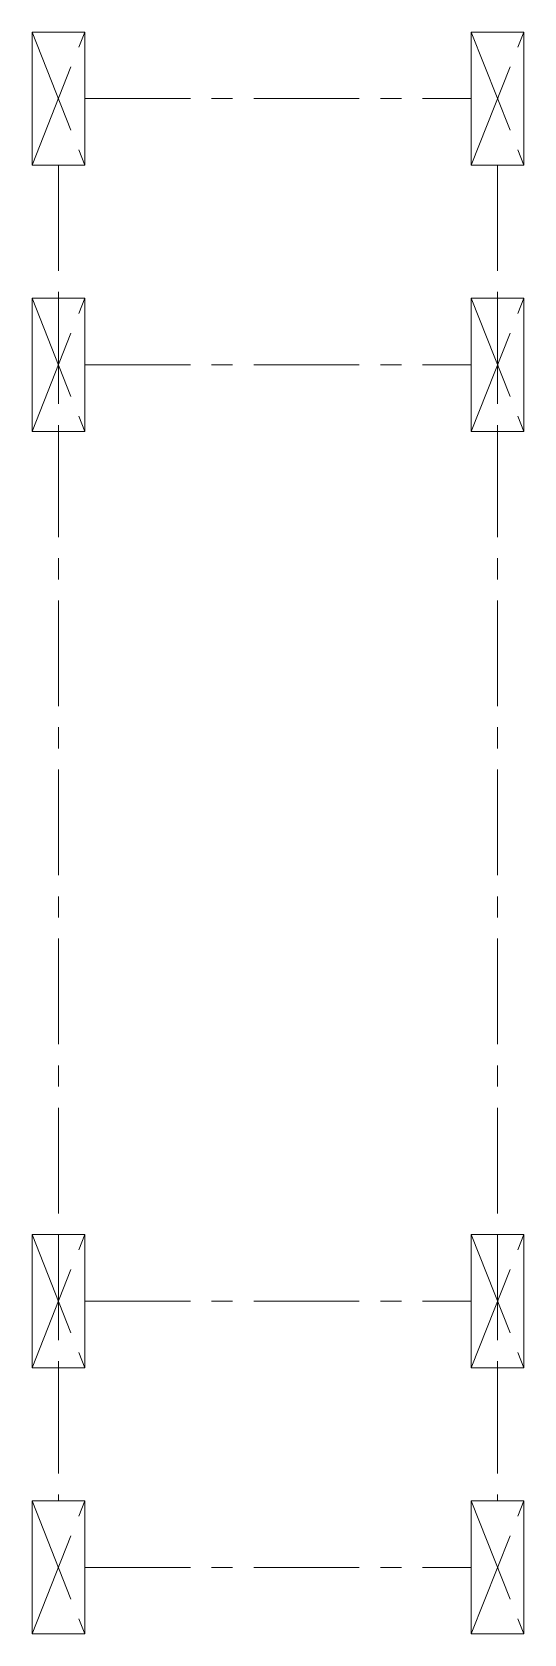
# Model space of a CAD drawing. Header units: inches. Extents: x 0.04 to 2.37, y 1.57 to 9.15.
import ezdxf

# ---------------------------------------------------------------- set-up
doc = ezdxf.new("R2010")
doc.units = ezdxf.units.IN
doc.header["$MEASUREMENT"] = 0
doc.header["$PDSIZE"] = -1
doc.linetypes.add('CENTERX2', pattern=[0.8, 0.5, -0.1, 0.1, -0.1])

msp = doc.modelspace()

# ---------------------------------------------------------------- linework, layer by layer
at = {"color": 7, "linetype": 'Continuous', "lineweight": 0}
for p, q in [((0.0442, 9.1512), (0.2942, 9.1512)), ((0.0442, 9.1512), (0.0442, 8.5212)), ((0.2942, 9.1512), (0.2942, 8.5212)), ((2.1242, 9.1512), (2.3742, 9.1512)), ((2.1242, 9.1512), (2.1242, 8.5212)), ((2.3742, 9.1512), (2.3742, 8.5212)), ((0.0442, 8.5212), (0.2942, 8.5212)), ((2.1242, 8.5212), (2.3742, 8.5212)), ((0.0442, 7.8912), (0.2942, 7.8912)), ((0.0442, 7.8912), (0.0442, 7.2612)), ((0.2942, 7.8912), (0.2942, 7.2612)), ((2.1242, 7.8912), (2.3742, 7.8912)), ((2.1242, 7.8912), (2.1242, 7.2612)), ((2.3742, 7.8912), (2.3742, 7.2612)), ((0.0442, 7.2612), (0.2942, 7.2612)), ((2.1242, 7.2612), (2.3742, 7.2612)), ((0.0442, 3.4612), (0.2942, 3.4612)), ((0.0442, 3.4612), (0.0442, 2.8312)), ((0.2942, 3.4612), (0.2942, 2.8312)), ((2.1242, 3.4612), (2.3742, 3.4612)), ((2.1242, 3.4612), (2.1242, 2.8312)), ((2.3742, 3.4612), (2.3742, 2.8312)), ((0.0442, 2.8312), (0.2942, 2.8312)), ((2.1242, 2.8312), (2.3742, 2.8312)), ((0.0442, 2.2012), (0.2942, 2.2012)), ((0.0442, 2.2012), (0.0442, 1.5712)), ((0.2942, 2.2012), (0.2942, 1.5712)), ((2.1242, 2.2012), (2.3742, 2.2012)), ((2.1242, 2.2012), (2.1242, 1.5712)), ((2.3742, 2.2012), (2.3742, 1.5712)), ((0.0442, 1.5712), (0.2942, 1.5712)), ((2.1242, 1.5712), (2.3742, 1.5712))]:
    msp.add_line(p, q, dxfattribs=at)
at = {"color": 7, "linetype": 'CENTERX2', "lineweight": 0}
for p, q in [((0.0442, 9.1512), (0.2942, 8.5212)), ((0.0442, 8.5212), (0.2942, 9.1512)), ((2.1242, 9.1512), (2.3742, 8.5212)), ((2.1242, 8.5212), (2.3742, 9.1512)), ((0.2942, 8.8362), (2.1242, 8.8362)), ((0.1692, 8.5212), (0.1692, 7.8912)), ((2.2492, 8.5212), (2.2492, 7.8912)), ((0.0442, 7.8912), (0.2942, 7.2612)), ((0.0442, 7.2612), (0.2942, 7.8912)), ((0.1692, 7.8912), (0.1692, 7.2612)), ((2.1242, 7.8912), (2.3742, 7.2612)), ((2.1242, 7.2612), (2.3742, 7.8912)), ((2.2492, 7.8912), (2.2492, 7.2612)), ((0.2942, 7.5762), (2.1242, 7.5762)), ((0.1692, 7.2612), (0.1692, 3.4612)), ((2.2492, 7.2612), (2.2492, 3.4612)), ((0.0442, 3.4612), (0.2942, 2.8312)), ((0.0442, 2.8312), (0.2942, 3.4612)), ((0.1692, 3.4612), (0.1692, 2.8312)), ((2.1242, 3.4612), (2.3742, 2.8312)), ((2.1242, 2.8312), (2.3742, 3.4612)), ((2.2492, 3.4612), (2.2492, 2.8312)), ((0.2942, 3.1462), (2.1242, 3.1462)), ((0.1692, 2.8312), (0.1692, 2.2012)), ((2.2492, 2.8312), (2.2492, 2.2012)), ((0.0442, 2.2012), (0.2942, 1.5712)), ((0.0442, 1.5712), (0.2942, 2.2012)), ((2.1242, 2.2012), (2.3742, 1.5712)), ((2.1242, 1.5712), (2.3742, 2.2012)), ((0.2942, 1.8862), (2.1242, 1.8862))]:
    msp.add_line(p, q, dxfattribs=at)
at = {"color": 7, "linetype": 'Continuous', "lineweight": 0}
for p in [(0.1692, 8.8362), (2.2492, 8.8362), (0.1692, 7.5762), (2.2492, 7.5762), (0.1692, 3.1462), (2.2492, 3.1462), (0.1692, 1.8862), (2.2492, 1.8862)]:
    msp.add_point(p, dxfattribs=at)

doc.saveas('drawing.dxf')
